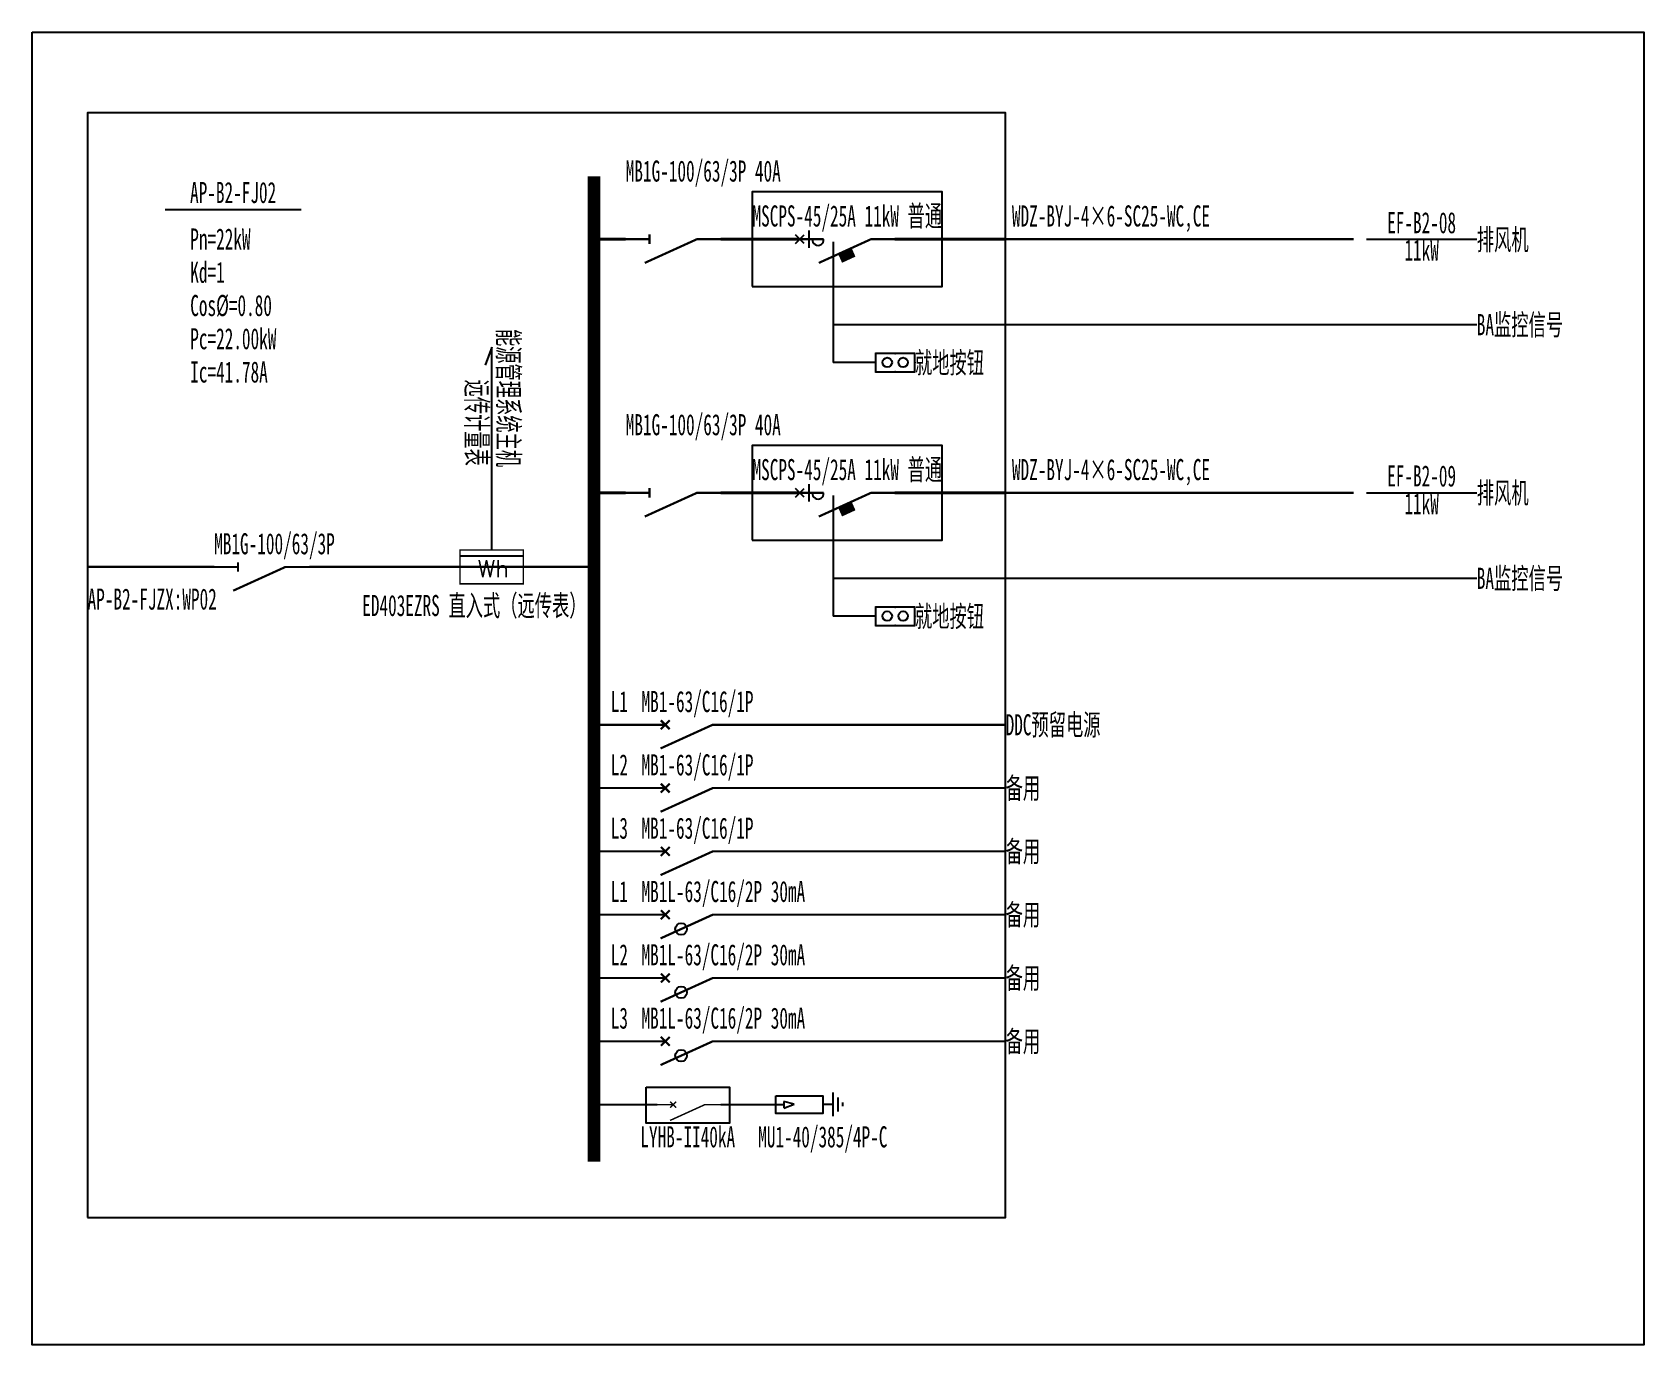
# Model space of a CAD drawing. Extents: x 1606855 to 1611436, y 418890 to 422621.
import ezdxf
from ezdxf.enums import TextEntityAlignment as Align

# ---------------------------------------------------------------- set-up
doc = ezdxf.new("R2010")
doc.units = 0
doc.header["$MEASUREMENT"] = 0
doc.layers.add('系统图', color=1, linetype='Continuous')
doc.styles.add('_SIMPLEX', font='simplex_.ttf', dxfattribs={"width": 0.6})
doc.styles.add('_TEL_DIM', font='', dxfattribs={"width": 0.8, "height": 3.5})
doc.styles.add('宋体', font='', dxfattribs={"width": 0.8, "height": 3.5})
doc.styles.get('_TEL_DIM').set_extended_font_data('SimSun')
doc.styles.get('宋体').set_extended_font_data('SimSun')

# ---------------------------------------------------------------- blocks, each defined once
blk = doc.blocks.new('$element$00000492')
blk.add_line((0.173, 0), (0.173, -1))
at = {"const_width": 0.0233}
blk.add_lwpolyline([(-0.267, 0), (0.267, 0), (0.267, -1), (-0.267, -1), (-0.267, 0)], dxfattribs=at)
at = {"style": '_SIMPLEX'}
blk.add_text('Wh', height=0.2667, rotation=270, dxfattribs=at).set_placement((-0.161, -0.281))
at = {"flags": 9}
blk.add_attdef('S', (0, 0), '', height=0.00000667, dxfattribs=at)
blk.add_attdef('S', (0, 0), '', height=0.00000667, dxfattribs=at)
blk.add_attdef('S', (0, 0), '', height=0.00000667, dxfattribs=at)
blk = doc.blocks.new('$element$00000497')
at = {"const_width": 0.0233}
for points in [[(0, 0), (0, -0.25)], [(0, -1), (0, -0.75), (-0.25, -0.2)], [(-0.047, -0.297), (0.047, -0.203)], [(-0.047, -0.203), (0.047, -0.297)]]:
    blk.add_lwpolyline(points, dxfattribs=at)
at = {"flags": 9}
blk.add_attdef('S', (0, 0), '', height=0.00000667, dxfattribs=at)
blk = doc.blocks.new('$element$00000578')
at = {"const_width": 0.0233}
for points in [[(0, 0), (0, -0.25)], [(0, -1), (0, -0.75), (-0.25, -0.2)], [(-0.05, -0.25), (0.05, -0.25)]]:
    blk.add_lwpolyline(points, dxfattribs=at)
at = {"flags": 9}
blk.add_attdef('S', (0, 0), '', height=0.00000667, dxfattribs=at)
blk = doc.blocks.new('$equip_U$00000079(zhangr-4109)')
for p, q in [((0.625, 0.292), (-0.625, 0.292)), ((-0.625, 0.292), (-0.625, -0.292)), ((0.625, -0.292), (0.625, 0.292)), ((-0.625, -0.292), (0.625, -0.292))]:
    blk.add_line(p, q)
at = {"const_width": 0.04}
blk.add_lwpolyline([(-0.625, 0.292), (-0.625, -0.292), (0.625, -0.292), (0.625, 0.292), (-0.625, 0.292), (-0.625, -0.292)], dxfattribs=at)
for centre in [(-0.25, 0.008), (0.25, 0.008)]:
    blk.add_circle(centre, 0.15)
for p in [(-0.625, 0), (0, 0.292), (0.625, 0), (0, -0.292)]:
    blk.add_point(p)
at = {"color": 7, "style": '_TEL_DIM', "flags": 1}
for tag in ['A', 'REMARK']:
    blk.add_attdef(tag, text='', height=0.00002, dxfattribs=at).set_placement((0, 0), align=Align.MIDDLE_CENTER)
blk = doc.blocks.new('$element$00000496')
at = {"const_width": 0.0233}
for points in [[(0, 0), (0, -0.25)], [(-0.25, -0.2), (0, -0.75), (0, -1)]]:
    blk.add_lwpolyline(points, dxfattribs=at)
blk.add_arc((-0.008, -0.192), 0.0589, 81.8699, 278.1301)
at = {"flags": 9}
blk.add_attdef('S', (0, 0), '', height=0.00000667, dxfattribs=at)
blk = doc.blocks.new('$equip_U$00000086(maj01888)')
at = {"color": 2, "lineweight": 25}
for p, q in [((-0.141, -0.141), (0.141, 0.141)), ((0.141, -0.141), (-0.141, 0.141)), ((0.286, 0.273), (0.286, -0.273))]:
    blk.add_line(p, q, dxfattribs=at)
at = {"color": 2}
for p, q in [((1.235, -0.473), (1.625, -0.299)), ((1.243, -0.49), (1.633, -0.317)), ((1.251, -0.508), (1.64, -0.335)), ((1.259, -0.526), (1.648, -0.353)), ((1.267, -0.544), (1.656, -0.37)), ((1.275, -0.562), (1.664, -0.388)), ((1.283, -0.579), (1.672, -0.406)), ((1.291, -0.597), (1.68, -0.424)), ((1.298, -0.615), (1.688, -0.442)), ((1.306, -0.633), (1.696, -0.459)), ((1.314, -0.651), (1.704, -0.477)), ((1.322, -0.668), (1.712, -0.495)), ((1.33, -0.686), (1.72, -0.513)), ((1.338, -0.704), (1.728, -0.531))]:
    blk.add_line(p, q, dxfattribs=at)
at = {"const_width": 0.04}
blk.add_lwpolyline([(1.23, -0.462), (1.62, -0.288), (1.732, -0.541), (1.343, -0.715)], close=True, dxfattribs=at)
at = {"xscale": 3, "yscale": 3, "zscale": 3, "rotation": 90}
blk.add_blockref('$element$00000496', (0, 0), dxfattribs=at)
at = {"color": 7, "style": '_TEL_DIM', "flags": 1}
for tag in ['A', 'REMARK']:
    blk.add_attdef(tag, text='', height=0.00002, dxfattribs=at).set_placement((0, 0), align=Align.MIDDLE_CENTER)
blk = doc.blocks.new('$element$00000519')
at = {"const_width": 0.0233}
for points in [[(0, 0), (0, -0.25)], [(0, -1), (0, -0.75), (-0.25, -0.2)], [(-0.05, -0.25), (0.05, -0.25)]]:
    blk.add_lwpolyline(points, dxfattribs=at)
at = {"flags": 9}
blk.add_attdef('S', (0, 0), '', height=0.00000667, dxfattribs=at)
blk = doc.blocks.new('$element$00000525')
at = {"const_width": 0.0233}
for points in [[(0, 0), (0, -0.25)], [(-0.25, -0.2), (0, -0.75), (0, -1)], [(-0.047, -0.203), (0.047, -0.297)], [(0.047, -0.203), (-0.047, -0.297)]]:
    blk.add_lwpolyline(points, dxfattribs=at)
blk.add_circle((-0.151, -0.417), 0.0615)
at = {"flags": 9}
blk.add_attdef('S', (0, 0), '', height=0.00000667, dxfattribs=at)

msp = doc.modelspace()

# ---------------------------------------------------------------- linework, layer by layer
at = {"color": 0, "linetype": 'ByBlock'}
for p, q in [((1607232.8, 422117.4), (1607619, 422117.4)), ((1609131.8, 422024.7), (1609131.8, 421789.7)), ((1609131.8, 421789.7), (1610961.7, 421789.7)), ((1609251.9, 421681.7), (1609131.8, 421681.7)), ((1609131.8, 421303.6), (1609131.8, 421068.6)), ((1609131.8, 421068.6), (1610961.7, 421068.6)), ((1609251.9, 420960.6), (1609131.8, 420960.6)), ((1609131.1, 419606.5), (1609131.1, 419539.3)), ((1609144.9, 419592.5), (1609144.9, 419553.2)), ((1609021.3, 419573.5), (1608992, 419581.4)), ((1608992, 419581.4), (1608992, 419563.2)), ((1608992, 419562.7), (1609021.3, 419573.5)), ((1609101.8, 419573.3), (1609129.9, 419573.3)), ((1609158.6, 419578), (1609158.6, 419568.3))]:
    msp.add_line(p, q, dxfattribs=at)
at = {"color": 0, "linetype": 'ByBlock', "ltscale": 0.2}
for p, q in [((1608161, 421725.5), (1608142.5, 421674.7)), ((1608161, 421148.9), (1608161, 421725.5))]:
    msp.add_line(p, q, dxfattribs=at)
at = {"color": 0, "linetype": 'ByBlock'}
for points in [[(1607012.1, 419251.8), (1609622.1, 419251.8), (1609622.1, 422391.6), (1607012.1, 422391.6)], [(1608902, 421897.7), (1609442, 421897.7), (1609442, 422167.7), (1608902, 422167.7)], [(1608902, 421176.6), (1609442, 421176.6), (1609442, 421446.6), (1608902, 421446.6)], [(1608600, 419621.8), (1608836.7, 419621.8), (1608836.7, 419519.8), (1608600, 419519.8)], [(1608969.3, 419597.5), (1609102, 419597.5), (1609102, 419547.4), (1608969.3, 419547.4)]]:
    msp.add_lwpolyline(points, close=True, dxfattribs=at)
for points, const_width in [([(1608452.1, 422211.6), (1608452.1, 419410.1)], 36), ([(1608452.1, 422032.7), (1608542.1, 422032.7)], 9), ([(1608812.1, 422032.7), (1609037, 422032.7)], 9), ([(1609307, 422032.7), (1609622, 422032.7)], 9), ([(1609622, 422032.7), (1610612, 422032.7)], 6.3), ([(1608452.1, 421311.6), (1608542.1, 421311.6)], 9), ([(1608812.1, 421311.6), (1609037, 421311.6)], 9), ([(1609307, 421311.6), (1609622, 421311.6)], 9), ([(1609622, 421311.6), (1610612, 421311.6)], 6.3), ([(1607012.1, 421100.9), (1607372.1, 421100.9)], 6.3), ([(1607642.1, 421100.9), (1608452.1, 421100.9)], 6.3), ([(1608452, 420652.3), (1608587, 420652.3)], 6.3), ([(1608857, 420652.3), (1609622.1, 420652.3)], 6.3), ([(1608452, 420472.3), (1608587, 420472.3)], 6.3), ([(1608857, 420472.3), (1609622.1, 420472.3)], 6.3), ([(1608452, 420292.3), (1608587, 420292.3)], 6.3), ([(1608857, 420292.3), (1609622.1, 420292.3)], 6.3), ([(1608452, 420112.3), (1608587, 420112.3)], 6.3), ([(1608857, 420112.3), (1609622.1, 420112.3)], 6.3), ([(1608452, 419932.3), (1608587, 419932.3)], 6.3), ([(1608857, 419932.3), (1609622.1, 419932.3)], 6.3), ([(1608452, 419752.3), (1608587, 419752.3)], 6.3), ([(1608857, 419752.3), (1609622.1, 419752.3)], 6.3), ([(1608452, 419572.3), (1608632.1, 419572.3)], 6.3), ([(1608812.1, 419572.3), (1608992, 419572.3)], 6.3)]:
    msp.add_lwpolyline(points, dxfattribs=dict(at, const_width=const_width))
for points in [[(1610648, 422032.7), (1610961.7, 422032.7)], [(1609131.8, 421789.7), (1609131.8, 421681.7)], [(1610648, 421311.6), (1610961.7, 421311.6)], [(1609131.8, 421068.6), (1609131.8, 420960.6)]]:
    msp.add_lwpolyline(points, dxfattribs=at)
at = {"layer": '系统图'}
msp.add_lwpolyline([(1606854.7, 422621), (1611436.4, 422621), (1611436.4, 418889.6), (1606854.7, 418889.6)], close=True, dxfattribs=at)

# ---------------------------------------------------------------- block references
at = {"color": 0, "linetype": 'ByBlock', "rotation": 90}
for name, p, xscale, yscale, zscale in [('$element$00000578', (1608542.1, 422032.7), 270, 270, 270), ('$element$00000578', (1608542.1, 421311.6), 270, 270, 270), ('$element$00000492', (1608071, 421100.9), 180, 180, 180), ('$element$00000519', (1607372.1, 421100.9), 270, 270, 270), ('$element$00000497', (1608587, 420652.3), 270, 270, 270), ('$element$00000497', (1608587, 420472.3), 270, 270, 270), ('$element$00000497', (1608587, 420472.3), 270, 270, 270), ('$element$00000497', (1608587, 420292.3), 270, 270, 270), ('$element$00000497', (1608587, 420292.3), 270, 270, 270), ('$element$00000525', (1608587, 420112.3), 270, 270, 270), ('$element$00000525', (1608587, 419932.3), 270, 270, 270), ('$element$00000525', (1608587, 419752.3), 270, 270, 270), ('$element$00000497', (1608632.1, 419572.3), 180, 180, 180)]:
    msp.add_blockref(name, p, dxfattribs=dict(at, xscale=xscale, yscale=yscale, zscale=zscale))
at = {"color": 0, "linetype": 'ByBlock'}
for name, p, xscale, yscale, zscale in [('$equip_U$00000086(maj01888)', (1609037, 422032.7), 90, 90, 90), ('$equip_U$00000079(zhangr-4109)', (1609308.2, 421681.7), 89.99999999999997, 89.99999999999997, 89.99999999999997), ('$equip_U$00000086(maj01888)', (1609037, 421311.6), 90, 90, 90), ('$equip_U$00000079(zhangr-4109)', (1609308.2, 420960.6), 89.99999999999997, 89.99999999999997, 89.99999999999997)]:
    msp.add_blockref(name, p, dxfattribs=dict(at, xscale=xscale, yscale=yscale, zscale=zscale))

# ---------------------------------------------------------------- texts
at = {"color": 31, "linetype": 'ByBlock', "style": '宋体', "width": 0.6}
for p in [(1608542.1, 422178.4), (1608542.1, 421457.3)]:
    msp.add_text('MB1G-100/63/3P 40A', height=60, dxfattribs=at).set_placement(p, align=Align.BOTTOM_LEFT)
at = {"color": 0, "linetype": 'ByBlock', "style": '宋体', "width": 0.6}
for s, p in [('AP-B2-FJ02', (1607425.9, 422117.4)), ('EF-B2-08', (1610804.8, 422031.6)), ('EF-B2-09', (1610804.8, 421311.6)), ('L1', (1608524, 420670.3)), ('L2', (1608524, 420490.3)), ('L3', (1608524, 420310.3)), ('L1', (1608524, 420130.3)), ('L2', (1608524, 419950.3)), ('L3', (1608524, 419770.3))]:
    msp.add_text(s, height=60, dxfattribs=at).set_placement(p, align=Align.BOTTOM_CENTER)
at = {"color": 4, "linetype": 'ByBlock', "style": '宋体', "width": 0.6}
for p in [(1609172, 422050.7), (1609172, 421329.6)]:
    msp.add_text('MSCPS-45/25A 11kW 普通', height=60, dxfattribs=at).set_placement(p, align=Align.BOTTOM_CENTER)
at = {"color": 0, "linetype": 'ByBlock', "style": '宋体', "width": 0.6}
for s, p in [('WDZ-BYJ-4×6-SC25-WC,CE', (1609640, 422050.7)), ('WDZ-BYJ-4×6-SC25-WC,CE', (1609640, 421329.6)), ('AP-B2-FJZX:WP02', (1607012.1, 420961.6))]:
    msp.add_text(s, height=60, dxfattribs=at).set_placement(p, align=Align.BOTTOM_LEFT)
for s, p in [('Pn=22kW', (1607304, 422003.2)), ('Kd=1', (1607304, 421908.7)), ('Cos%%C=0.80', (1607304, 421814.2)), ('Pc=22.00kW', (1607304, 421719.7)), ('Ic=41.78A', (1607304, 421625.2))]:
    msp.add_text(s, height=60, dxfattribs=at).set_placement(p)
for s, p in [('排风机', (1610961.7, 422031.6)), ('BA监控信号', (1610961.7, 421789.7)), ('就地按钮', (1609364.4, 421681.7)), ('排风机', (1610961.7, 421311.6)), ('BA监控信号', (1610961.7, 421068.6)), ('就地按钮', (1609364.4, 420960.6)), ('DDC预留电源', (1609622.1, 420652.3)), ('备用', (1609622.1, 420472.3)), ('备用', (1609622.1, 420292.3)), ('备用', (1609622.1, 420112.3)), ('备用', (1609622.1, 419932.3)), ('备用', (1609622.1, 419752.3))]:
    msp.add_text(s, height=60, dxfattribs=at).set_placement(p, align=Align.MIDDLE_LEFT)
for p in [(1610804.8, 422031.6), (1610804.8, 421310.6)]:
    msp.add_text('11kW', height=60, dxfattribs=at).set_placement(p, align=Align.TOP_CENTER)
for s, p in [('能源管理系统主机', (1608161, 421384.6)), ('远传计量表', (1608071, 421388.2))]:
    msp.add_text(s, height=60, rotation=270, dxfattribs=at).set_placement(p, align=Align.BOTTOM_RIGHT)
at = {"color": 1, "linetype": 'ByBlock', "style": '宋体', "width": 0.6}
for s, p in [('MB1G-100/63/3P', (1607372.1, 421118.9)), ('MB1-63/C16/1P', (1608587, 420670.3)), ('MB1-63/C16/1P', (1608587, 420490.3)), ('MB1-63/C16/1P', (1608587, 420310.3))]:
    msp.add_text(s, height=60, dxfattribs=at).set_placement(p, align=Align.BOTTOM_LEFT)
at = {"color": 2, "linetype": 'ByBlock', "style": '宋体', "width": 0.6}
msp.add_text('ED403EZRS 直入式（远传表）', height=60, dxfattribs=at).set_placement((1608111.9, 421021.3), align=Align.TOP_CENTER)
at = {"color": 3, "linetype": 'ByBlock', "style": '宋体', "width": 0.6}
for p in [(1608587, 420130.3), (1608587, 419950.3), (1608587, 419770.3)]:
    msp.add_text('MB1L-63/C16/2P 30mA', height=60, dxfattribs=at).set_placement(p, align=Align.BOTTOM_LEFT)
at = {"color": 40, "linetype": 'ByBlock', "style": '宋体', "width": 0.6}
msp.add_text('LYHB-II40kA', height=60, dxfattribs=at).set_placement((1608718.4, 419510.8), align=Align.TOP_CENTER)
at = {"color": 30, "linetype": 'ByBlock', "style": '宋体', "width": 0.6}
msp.add_text('MU1-40/385/4P-C', height=60, dxfattribs=at).set_placement((1609102.4, 419510.8), align=Align.TOP_CENTER)
at = {"color": 0, "linetype": 'ByBlock', "style": '_TEL_DIM', "flags": 1}
msp.add_attdef('S', text='静止电能发声器', height=0.0018, dxfattribs=at).set_placement((1607660.1, 419454.2), align=Align.MIDDLE_CENTER)

doc.saveas('drawing.dxf')
